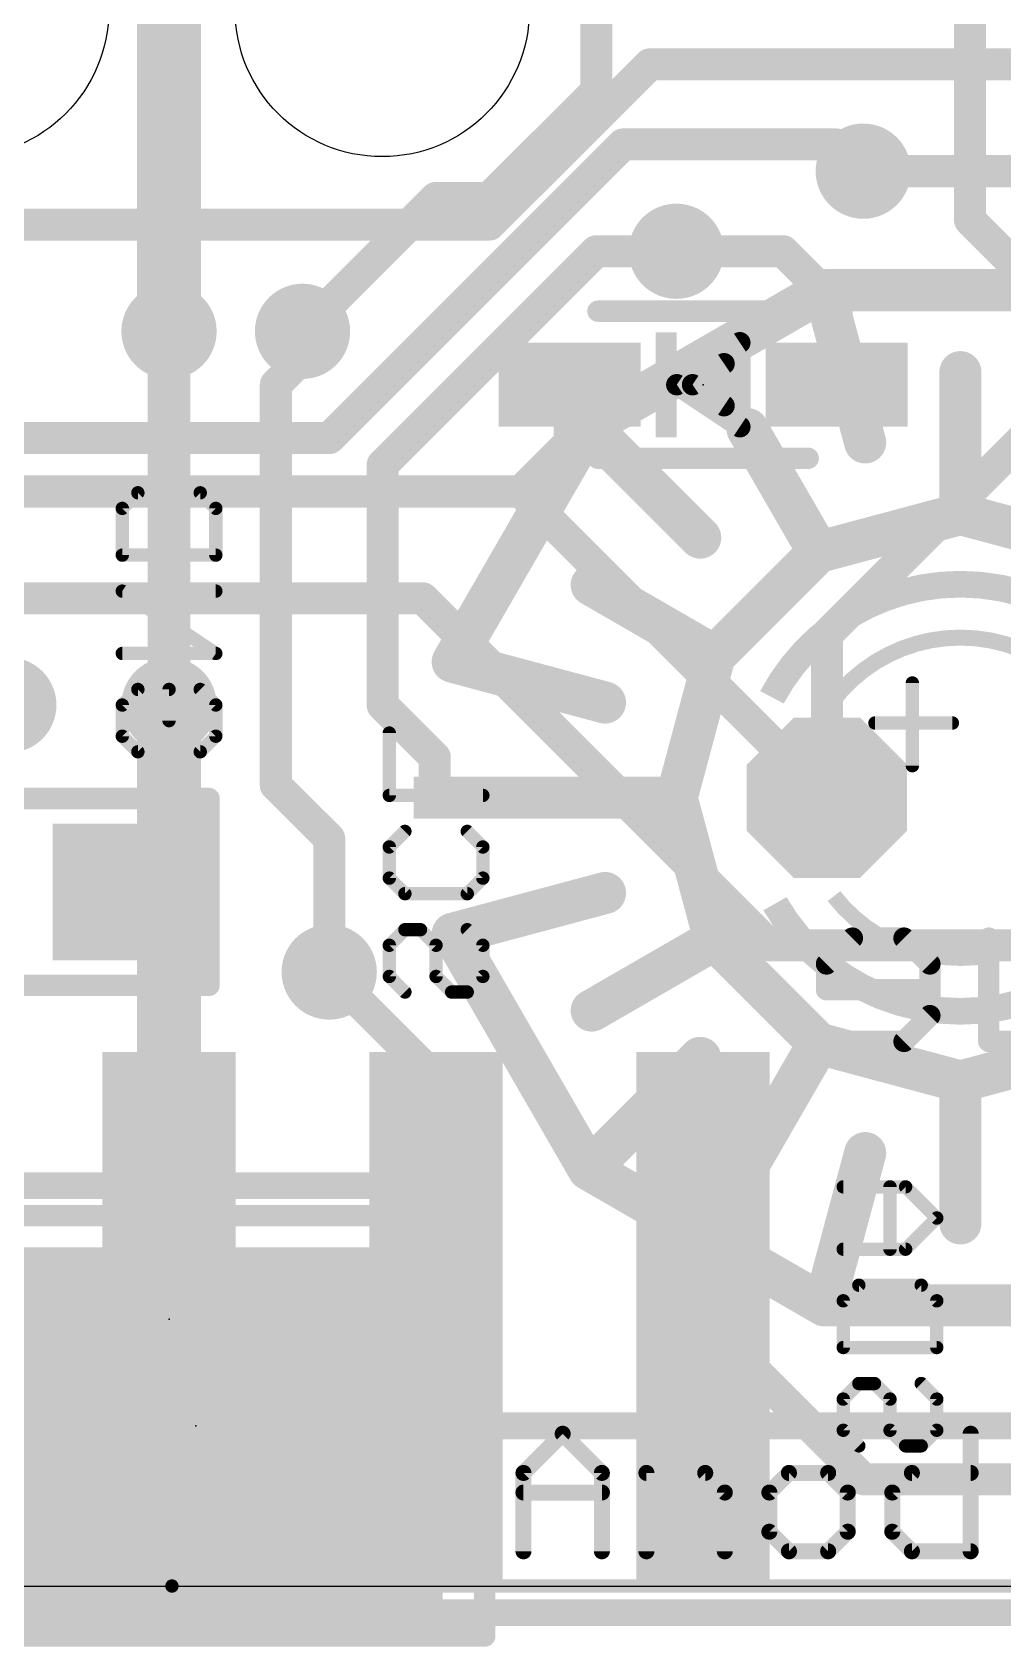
# Model space of a CAD drawing. Extents: x -30.9 to 30.6, y -30.5 to 30.5.
# Drawn here: x -1.3 to 7.93, y -30.55 to -15.19 of the extents above; entities that cross this region are included whole.
import ezdxf

# ---------------------------------------------------------------- set-up
doc = ezdxf.new("R2010")
doc.units = 0
for name, color, linetype in [('1', 12, 'CONTINUOUS'), ('16', 132, 'CONTINUOUS'), ('17', 110, 'CONTINUOUS'), ('18', 110, 'CONTINUOUS'), ('20', 53, 'CONTINUOUS'), ('21', 40, 'CONTINUOUS'), ('22', 6, 'CONTINUOUS'), ('23', 40, 'CONTINUOUS'), ('24', 6, 'CONTINUOUS'), ('49', 253, 'CONTINUOUS')]:
    doc.layers.add(name, color=color, linetype=linetype)

# ---------------------------------------------------------------- blocks, each defined once
blk = doc.blocks.new('RECT')
blk.add_solid([(-0.5, -0.5), (0.5, -0.5), (-0.5, 0.5), (0.5, 0.5)])
blk = doc.blocks.new('OCTAGONP')
at = {"const_width": 0.5}
blk.add_lwpolyline([(-0.25, -0.1036), (-0.25, 0.1036), (-0.1036, 0.25), (0.1036, 0.25), (0.25, 0.1036), (0.25, -0.1036), (0.1036, -0.25), (-0.1036, -0.25), (-0.25, -0.1036), (-0.25, 0.1036)], dxfattribs=at)
blk = doc.blocks.new('ROUNDV')
at = {"const_width": 0.5}
blk.add_lwpolyline([(0, -0.25, 1), (0, 0.25, 1), (0, -0.25)], format="xyb", dxfattribs=at)

msp = doc.modelspace()

# ---------------------------------------------------------------- linework, layer by layer
at = {"layer": '1'}
for points, const_width in [([(3.048, -17.018), (4.572, -15.494)], 0.3048), ([(4.572, -15.494), (11.176, -15.494)], 0.3048), ([(6.604, -16.51), (11.176, -16.51)], 0.3048), ([(-1.524, -17.018), (3.048, -17.018)], 0.3048), ([(4.064, -17.272), (2.032, -19.304)], 0.3048), ([(4.826, -17.272), (4.064, -17.272)], 0.3048), ([(6.2339, -17.6424), (3.9925, -18.9365)], 0.4), ([(6.6221, -19.0913), (6.2339, -17.6424)], 0.4), ([(8.8221, -17.6424), (6.2339, -17.6424)], 0.4), ([(0, -21.59), (0, -18.034)], 0.4064), ([(1.27, -18.288), (1.27, -18.034)], 0.3048), ([(1.016, -18.542), (1.27, -18.288)], 0.3048), ([(7.528, -19.772), (7.528, -18.422)], 0.4), ([(1.016, -22.352), (1.016, -18.542)], 0.3048), ([(3.9925, -18.9365), (2.6984, -21.1779)], 0.4), ([(5.0531, -19.9971), (3.9925, -18.9365)], 0.4), ([(6.178, -20.1337), (5.503, -18.9646)], 0.4), ([(2.032, -19.304), (2.032, -21.59)], 0.3048), ([(7.528, -19.772), (6.178, -20.1337)], 0.4), ([(8.878, -20.1337), (7.528, -19.772)], 0.4), ([(6.178, -20.1337), (5.1897, -21.122)], 0.4), ([(5.1897, -21.122), (4.0206, -20.447)], 0.4), ([(4.1473, -21.5661), (2.6984, -21.1779)], 0.4), ([(5.1897, -21.122), (4.828, -22.472)], 0.4), ([(2.032, -21.59), (2.528, -22.086)], 0.3048), ([(2.528, -22.086), (2.528, -22.472)], 0.3048), ([(1.524, -22.86), (1.016, -22.352)], 0.3048), ([(4.828, -22.472), (2.578, -22.472)], 0.4), ([(4.828, -22.472), (5.1897, -23.822)], 0.4), ([(1.524, -24.13), (1.524, -22.86)], 0.3048), ([(4.1473, -23.3779), (2.6984, -23.7661)], 0.4), ([(2.6984, -23.7661), (3.9925, -26.0075)], 0.4), ([(5.1897, -23.822), (4.0206, -24.497)], 0.4), ([(5.1897, -23.822), (6.178, -24.8103)], 0.4), ([(6.178, -24.8103), (5.503, -25.9794)], 0.4), ([(6.178, -24.8103), (7.528, -25.172)], 0.4), ([(7.528, -25.172), (8.878, -24.8103)], 0.4), ([(5.0531, -24.9469), (3.9925, -26.0075)], 0.4), ([(7.528, -25.172), (7.528, -26.522)], 0.4), ([(6.6221, -25.8527), (6.2339, -27.3016)], 0.4), ([(3.9925, -26.0075), (6.2339, -27.3016)], 0.4), ([(3.048, -26.162), (-2.642, -26.162)], 0.254), ([(3.048, -28.448), (3.048, -26.162)], 0.254), ([(6.2339, -27.3016), (8.8221, -27.3016)], 0.4), ([(12.358, -28.448), (3.048, -28.448)], 0.254)]:
    msp.add_lwpolyline(points, dxfattribs=dict(at, const_width=const_width))
for points, const_width in [([(4.572, -15.4178, 1), (4.572, -15.5702)], 0.1524), ([(4.6259, -15.5479, 1), (4.5181, -15.4401)], 0.1524), ([(6.604, -16.4338, 1), (6.604, -16.5862)], 0.1524), ([(2.9941, -16.9641, 1), (3.1019, -17.0719)], 0.1524), ([(3.048, -17.0942, 1), (3.048, -16.9418)], 0.1524), ([(4.064, -17.1958, 1), (4.064, -17.3482)], 0.1524), ([(4.1179, -17.3259, 1), (4.0101, -17.2181)], 0.1524), ([(4.826, -17.3482, 1), (4.826, -17.1958)], 0.1524), ([(6.3305, -17.6165, 1), (6.1373, -17.6683)], 0.2), ([(6.2339, -17.5424, 1), (6.2339, -17.7424)], 0.2), ([(6.2839, -17.729, 1), (6.1839, -17.5558)], 0.2), ([(0.1016, -18.034, 1), (-0.1016, -18.034)], 0.2032), ([(1.3462, -18.034, 1), (1.1938, -18.034)], 0.1524), ([(1.1938, -18.288, 1), (1.3462, -18.288)], 0.1524), ([(1.3239, -18.3419, 1), (1.2161, -18.2341)], 0.1524), ([(7.628, -18.422, 1), (7.428, -18.422)], 0.2), ([(1.0922, -18.542, 1), (0.9398, -18.542)], 0.1524), ([(0.9621, -18.4881, 1), (1.0699, -18.5959)], 0.1524), ([(4.0632, -18.8658, 1), (3.9218, -19.0072)], 0.2), ([(4.0791, -18.9865, 1), (3.9059, -18.8865)], 0.2), ([(3.9425, -18.8499, 1), (4.0425, -19.0231)], 0.2), ([(5.5896, -18.9146, 1), (5.4164, -19.0146)], 0.2), ([(6.5255, -19.1171, 1), (6.7187, -19.0654)], 0.2), ([(2.1082, -19.304, 1), (1.9558, -19.304)], 0.1524), ([(1.9781, -19.2501, 1), (2.0859, -19.3579)], 0.1524), ([(7.5539, -19.6754, 1), (7.5021, -19.8686)], 0.2), ([(7.5539, -19.8686, 1), (7.5021, -19.6754)], 0.2), ([(7.428, -19.772, 1), (7.628, -19.772)], 0.2), ([(4.9824, -20.0678, 1), (5.1238, -19.9264)], 0.2), ([(6.1521, -20.0371, 1), (6.2039, -20.2303)], 0.2), ([(6.2487, -20.2044, 1), (6.1073, -20.063)], 0.2), ([(6.0914, -20.1837, 1), (6.2646, -20.0837)], 0.2), ([(4.0706, -20.3604, 1), (3.9706, -20.5336)], 0.2), ([(2.7243, -21.0813, 1), (2.6725, -21.2745)], 0.2), ([(2.6118, -21.1279, 1), (2.785, -21.2279)], 0.2), ([(5.119, -21.0513, 1), (5.2604, -21.1927)], 0.2), ([(5.2863, -21.1479, 1), (5.0931, -21.0961)], 0.2), ([(5.1397, -21.2086, 1), (5.2397, -21.0354)], 0.2), ([(-0.1016, -21.59, 1), (0.1016, -21.59)], 0.2032), ([(2.0859, -21.5361, 1), (1.9781, -21.6439)], 0.1524), ([(4.1214, -21.6627, 1), (4.1731, -21.4695)], 0.2), ([(1.9558, -21.59, 1), (2.1082, -21.59)], 0.1524), ([(2.6042, -22.086, 1), (2.4518, -22.086)], 0.1524), ([(2.4741, -22.1399, 1), (2.5819, -22.0321)], 0.1524), ([(1.0699, -22.2981, 1), (0.9621, -22.4059)], 0.1524), ([(2.578, -22.372, 1), (2.578, -22.572)], 0.2), ([(4.9246, -22.4461, 1), (4.7314, -22.4979)], 0.2), ([(4.828, -22.572, 1), (4.828, -22.372)], 0.2), ([(0.9398, -22.352, 1), (1.0922, -22.352)], 0.1524), ([(2.4518, -22.472, 1), (2.6042, -22.472)], 0.1524), ([(4.7314, -22.4461, 1), (4.9246, -22.4979)], 0.2), ([(1.6002, -22.86, 1), (1.4478, -22.86)], 0.1524), ([(1.4701, -22.9139, 1), (1.5779, -22.8061)], 0.1524), ([(4.1731, -23.4745, 1), (4.1214, -23.2813)], 0.2), ([(2.785, -23.7161, 1), (2.6118, -23.8161)], 0.2), ([(2.6725, -23.6695, 1), (2.7243, -23.8627)], 0.2), ([(5.2604, -23.7513, 1), (5.119, -23.8927)], 0.2), ([(5.2397, -23.9086, 1), (5.1397, -23.7354)], 0.2), ([(5.0931, -23.8479, 1), (5.2863, -23.7961)], 0.2), ([(1.4478, -24.13, 1), (1.6002, -24.13)], 0.1524), ([(3.9706, -24.4104, 1), (4.0706, -24.5836)], 0.2), ([(6.2039, -24.7137, 1), (6.1521, -24.9069)], 0.2), ([(6.2646, -24.8603, 1), (6.0914, -24.7603)], 0.2), ([(6.1073, -24.881, 1), (6.2487, -24.7396)], 0.2), ([(5.1238, -25.0176, 1), (4.9824, -24.8762)], 0.2), ([(7.628, -25.172, 1), (7.428, -25.172)], 0.2), ([(7.5021, -25.0754, 1), (7.5539, -25.2686)], 0.2), ([(7.5021, -25.2686, 1), (7.5539, -25.0754)], 0.2), ([(6.7187, -25.8786, 1), (6.5255, -25.8269)], 0.2), ([(4.0425, -25.9209, 1), (3.9425, -26.0941)], 0.2), ([(3.9218, -25.9368, 1), (4.0632, -26.0782)], 0.2), ([(3.9059, -26.0575, 1), (4.0791, -25.9575)], 0.2), ([(5.4164, -25.9294, 1), (5.5896, -26.0294)], 0.2), ([(3.1115, -26.162, 1), (2.9845, -26.162)], 0.127), ([(3.048, -26.2255, 1), (3.048, -26.0985)], 0.127), ([(7.428, -26.522, 1), (7.628, -26.522)], 0.2), ([(6.2339, -27.2016, 1), (6.2339, -27.4016)], 0.2), ([(6.1373, -27.2757, 1), (6.3305, -27.3275)], 0.2), ([(6.1839, -27.3882, 1), (6.2839, -27.215)], 0.2), ([(3.048, -28.3845, 1), (3.048, -28.5115)], 0.127), ([(2.9845, -28.448, 1), (3.1115, -28.448)], 0.127)]:
    msp.add_lwpolyline(points, format="xyb", dxfattribs=dict(at, const_width=const_width))
at = {"layer": '16'}
for points, const_width in [([(0, -18.034), (0, -9.906)], 0.6096), ([(7.62, -16.976), (7.62, -13.97)], 0.3048), ([(4.064, -15.748), (4.064, -14.224)], 0.3048), ([(3.048, -16.764), (4.064, -15.748)], 0.3048), ([(1.524, -19.05), (4.318, -16.256)], 0.3048), ([(4.318, -16.256), (6.35, -16.256)], 0.3048), ([(6.35, -16.256), (6.604, -16.51)], 0.3048), ([(1.27, -18.034), (2.54, -16.764)], 0.3048), ([(2.54, -16.764), (3.048, -16.764)], 0.3048), ([(7.62, -16.976), (8.17, -17.526)], 0.3048), ([(5.842, -17.272), (4.826, -17.272)], 0.3048), ([(6.35, -17.78), (5.842, -17.272)], 0.3048), ([(6.35, -18.542), (6.35, -17.78)], 0.3048), ([(3.81, -18.542), (3.81, -19.092)], 0.3048), ([(8.636, -18.542), (6.258, -20.92)], 0.3048), ([(-4.572, -19.05), (1.524, -19.05)], 0.3048), ([(3.81, -19.092), (3.344, -19.558)], 0.3048), ([(-9.906, -19.558), (3.344, -19.558)], 0.3048), ([(3.344, -19.558), (6.258, -22.472)], 0.3048), ([(-4.304, -20.574), (2.413, -20.574)], 0.3048), ([(2.413, -20.574), (5.715, -23.876)], 0.3048), ([(6.258, -20.92), (6.258, -22.472)], 0.3048), ([(0, -23.114), (0, -21.59)], 0.6096), ([(-0.254, -23.368), (0, -23.114)], 0.6096), ([(0, -27.432), (0, -23.114)], 0.6096), ([(-0.508, -23.368), (-0.254, -23.368)], 0.6096), ([(5.715, -23.876), (8.128, -23.876)], 0.3048), ([(2.54, -25.146), (1.524, -24.13)], 0.3048), ([(2.54, -27.432), (2.54, -25.146)], 0.3048), ([(5.08, -27.432), (6.604, -28.956)], 0.3048), ([(6.604, -28.956), (25.4, -28.956)], 0.3048), ([(-30.734, -30.226), (30.48, -30.226)], 0.254)]:
    msp.add_lwpolyline(points, dxfattribs=dict(at, const_width=const_width))
for points, const_width in [([(4.1179, -15.8019, 1), (4.0101, -15.6941)], 0.1524), ([(3.9878, -15.748, 1), (4.1402, -15.748)], 0.1524), ([(4.318, -16.1798, 1), (4.318, -16.3322)], 0.1524), ([(4.3719, -16.3099, 1), (4.2641, -16.2021)], 0.1524), ([(6.4039, -16.2021, 1), (6.2961, -16.3099)], 0.1524), ([(6.35, -16.3322, 1), (6.35, -16.1798)], 0.1524), ([(6.5501, -16.5639, 1), (6.6579, -16.4561)], 0.1524), ([(2.54, -16.6878, 1), (2.54, -16.8402)], 0.1524), ([(2.5939, -16.8179, 1), (2.4861, -16.7101)], 0.1524), ([(2.9941, -16.7101, 1), (3.1019, -16.8179)], 0.1524), ([(3.048, -16.8402, 1), (3.048, -16.6878)], 0.1524), ([(7.6739, -16.9221, 1), (7.5661, -17.0299)], 0.1524), ([(7.5438, -16.976, 1), (7.6962, -16.976)], 0.1524), ([(4.826, -17.1958, 1), (4.826, -17.3482)], 0.1524), ([(5.8959, -17.2181, 1), (5.7881, -17.3259)], 0.1524), ([(5.842, -17.3482, 1), (5.842, -17.1958)], 0.1524), ([(6.4262, -17.78, 1), (6.2738, -17.78)], 0.1524), ([(6.2961, -17.8339, 1), (6.4039, -17.7261)], 0.1524), ([(-0.1524, -18.034, 1), (0.1524, -18.034)], 0.3048), ([(1.2161, -17.9801, 1), (1.3239, -18.0879)], 0.1524), ([(3.8862, -18.542, 1), (3.7338, -18.542)], 0.1524), ([(6.2738, -18.542, 1), (6.4262, -18.542)], 0.1524), ([(1.4701, -18.9961, 1), (1.5779, -19.1039)], 0.1524), ([(1.524, -19.1262, 1), (1.524, -18.9738)], 0.1524), ([(3.7338, -19.092, 1), (3.8862, -19.092)], 0.1524), ([(3.8639, -19.1459, 1), (3.7561, -19.0381)], 0.1524), ([(3.3979, -19.5041, 1), (3.2901, -19.6119)], 0.1524), ([(3.2901, -19.5041, 1), (3.3979, -19.6119)], 0.1524), ([(3.344, -19.6342, 1), (3.344, -19.4818)], 0.1524), ([(2.4669, -20.5201, 1), (2.3591, -20.6279)], 0.1524), ([(2.413, -20.6502, 1), (2.413, -20.4978)], 0.1524), ([(6.3342, -20.92, 1), (6.1818, -20.92)], 0.1524), ([(6.2041, -20.8661, 1), (6.3119, -20.9739)], 0.1524), ([(0.1524, -21.59, 1), (-0.1524, -21.59)], 0.3048), ([(6.1818, -22.472, 1), (6.3342, -22.472)], 0.1524), ([(6.2041, -22.5259, 1), (6.3119, -22.4181)], 0.1524), ([(0.1524, -23.114, 1), (-0.1524, -23.114)], 0.3048), ([(0.1078, -23.2218, 1), (-0.1078, -23.0062)], 0.3048), ([(-0.1524, -23.114, 1), (0.1524, -23.114)], 0.3048), ([(-0.508, -23.2156, 1), (-0.508, -23.5204)], 0.3048), ([(-0.3618, -23.2602, 1), (-0.1462, -23.4758)], 0.3048), ([(-0.254, -23.5204, 1), (-0.254, -23.2156)], 0.3048), ([(5.715, -23.7998, 1), (5.715, -23.9522)], 0.1524), ([(5.6611, -23.9299, 1), (5.7689, -23.8221)], 0.1524), ([(1.5779, -24.0761, 1), (1.4701, -24.1839)], 0.1524), ([(2.6162, -25.146, 1), (2.4638, -25.146)], 0.1524), ([(2.4861, -25.1999, 1), (2.5939, -25.0921)], 0.1524), ([(-0.1524, -27.432, 1), (0.1524, -27.432)], 0.3048), ([(5.1339, -27.3781, 1), (5.0261, -27.4859)], 0.1524), ([(2.4638, -27.432, 1), (2.6162, -27.432)], 0.1524), ([(6.604, -28.8798, 1), (6.604, -29.0322)], 0.1524), ([(6.5501, -29.0099, 1), (6.6579, -28.9021)], 0.1524)]:
    msp.add_lwpolyline(points, format="xyb", dxfattribs=dict(at, const_width=const_width))
at = {"layer": '20'}
msp.add_line((-29.972, -29.972), (30.028, -29.972), dxfattribs=at)
for centre in [(-1.972, -14.972), (2.028, -14.972)]:
    msp.add_circle(centre, 1.4, dxfattribs=at)
at = {"layer": '21'}
for points, const_width in [([(7.528, -20.44, 0.277), (5.7351, -21.5158)], 0.254), ([(9.089, -21.1711, 0.2226), (7.528, -20.44)], 0.254), ([(7.528, -20.948, 0.2361), (6.3088, -21.5576)], 0.1524), ([(8.7681, -21.5862, 0.2422), (7.528, -20.948)], 0.1524), ([(7.1025, -21.3798, 1), (7.0391, -21.3798)], 0.0635), ([(6.7152, -21.7291, 1), (6.7152, -21.7925)], 0.0635), ([(7.4518, -21.7925, 1), (7.4518, -21.7291)], 0.0635), ([(7.0391, -22.1672, 1), (7.1025, -22.1672)], 0.0635), ([(6.325, -23.4076, 0.2315), (7.528, -23.996)], 0.1524), ([(7.528, -23.996, 0.2315), (8.731, -23.4076)], 0.1524), ([(5.7637, -23.4802, 0.2691), (7.528, -24.504)], 0.254), ([(7.528, -24.504, 0.2206), (9.0792, -23.7846)], 0.254), ([(3.0548, -26.448, 1), (2.9532, -26.448)], 0.1016), ([(3.004, -26.4988, 1), (3.004, -26.3972)], 0.1016), ([(3.7716, -28.4963, 1), (3.7178, -28.5502)], 0.0762), ([(3.7716, -28.5502, 1), (3.7178, -28.4963)], 0.0762), ([(7.6638, -28.5232, 1), (7.5876, -28.5232)], 0.0762), ([(3.4099, -28.8961, 1), (3.3337, -28.8961)], 0.0762), ([(3.3449, -28.8692, 1), (3.3988, -28.923)], 0.0762), ([(4.1556, -28.8961, 1), (4.0794, -28.8961)], 0.0762), ([(4.0906, -28.923, 1), (4.1445, -28.8692)], 0.0762), ([(4.5793, -28.8961, 1), (4.5031, -28.8961)], 0.0762), ([(4.5412, -28.858, 1), (4.5412, -28.9342)], 0.0762), ([(5.1275, -28.8692, 1), (5.0736, -28.923)], 0.0762), ([(5.1005, -28.9342, 1), (5.1005, -28.858)], 0.0762), ([(5.8971, -28.858, 1), (5.8971, -28.9342)], 0.0762), ([(5.924, -28.923, 1), (5.8701, -28.8692)], 0.0762), ([(6.2969, -28.8692, 1), (6.243, -28.923)], 0.0762), ([(6.2699, -28.9342, 1), (6.2699, -28.858)], 0.0762), ([(7.0665, -28.858, 1), (7.0665, -28.9342)], 0.0762), ([(7.0934, -28.923, 1), (7.0395, -28.8692)], 0.0762), ([(7.6257, -28.9342, 1), (7.6257, -28.858)], 0.0762), ([(3.3718, -29.0444, 1), (3.3718, -29.1206)], 0.0762), ([(4.1175, -29.1206, 1), (4.1175, -29.0444)], 0.0762), ([(5.325, -29.0825, 1), (5.2488, -29.0825)], 0.0762), ([(5.26, -29.1095, 1), (5.3139, -29.0556)], 0.0762), ([(5.7487, -29.0825, 1), (5.6725, -29.0825)], 0.0762), ([(5.6837, -29.0556, 1), (5.7376, -29.1095)], 0.0762), ([(6.4944, -29.0825, 1), (6.4182, -29.0825)], 0.0762), ([(6.4294, -29.1095, 1), (6.4833, -29.0556)], 0.0762), ([(6.9181, -29.0825, 1), (6.8419, -29.0825)], 0.0762), ([(6.8531, -29.0556, 1), (6.907, -29.1095)], 0.0762), ([(5.7376, -29.4284, 1), (5.6837, -29.4823)], 0.0762), ([(5.6725, -29.4554, 1), (5.7487, -29.4554)], 0.0762), ([(6.4182, -29.4554, 1), (6.4944, -29.4554)], 0.0762), ([(6.4833, -29.4823, 1), (6.4294, -29.4284)], 0.0762), ([(6.907, -29.4284, 1), (6.8531, -29.4823)], 0.0762), ([(6.8419, -29.4554, 1), (6.9181, -29.4554)], 0.0762), ([(3.3337, -29.6418, 1), (3.4099, -29.6418)], 0.0762), ([(4.0794, -29.6418, 1), (4.1556, -29.6418)], 0.0762), ([(4.5031, -29.6418, 1), (4.5793, -29.6418)], 0.0762), ([(5.2488, -29.6418, 1), (5.325, -29.6418)], 0.0762), ([(5.8971, -29.6037, 1), (5.8971, -29.6799)], 0.0762), ([(5.8701, -29.6687, 1), (5.924, -29.6149)], 0.0762), ([(6.243, -29.6149, 1), (6.2969, -29.6687)], 0.0762), ([(6.2699, -29.6799, 1), (6.2699, -29.6037)], 0.0762), ([(7.0665, -29.6037, 1), (7.0665, -29.6799)], 0.0762), ([(7.0395, -29.6687, 1), (7.0934, -29.6149)], 0.0762), ([(7.5876, -29.6418, 1), (7.6638, -29.6418)], 0.0762), ([(7.6257, -29.6799, 1), (7.6257, -29.6037)], 0.0762), ([(2.9532, -30.448, 1), (3.0548, -30.448)], 0.1016), ([(3.004, -30.4988, 1), (3.004, -30.3972)], 0.1016)]:
    msp.add_lwpolyline(points, format="xyb", dxfattribs=dict(at, const_width=const_width))
for points, const_width in [([(7.0708, -22.1672), (7.0708, -21.3798)], 0.127), ([(6.7152, -21.7608), (7.4518, -21.7608)], 0.127), ([(-2.496, -26.448), (3.004, -26.448)], 0.2032), ([(3.004, -26.448), (3.004, -30.448)], 0.2032), ([(3.3718, -28.8961), (3.7447, -28.5232)], 0.1524), ([(3.7447, -28.5232), (4.1175, -28.8961)], 0.1524), ([(7.6257, -28.5232), (7.6257, -29.6418)], 0.1524), ([(3.3718, -29.6418), (3.3718, -28.8961)], 0.1524), ([(4.1175, -28.8961), (4.1175, -29.6418)], 0.1524), ([(4.5412, -29.6418), (4.5412, -28.8961)], 0.1524), ([(4.5412, -28.8961), (5.1005, -28.8961)], 0.1524), ([(5.1005, -28.8961), (5.2869, -29.0825)], 0.1524), ([(5.8971, -28.8961), (5.7106, -29.0825)], 0.1524), ([(6.2699, -28.8961), (5.8971, -28.8961)], 0.1524), ([(6.4563, -29.0825), (6.2699, -28.8961)], 0.1524), ([(6.88, -29.0825), (7.0665, -28.8961)], 0.1524), ([(7.0665, -28.8961), (7.6257, -28.8961)], 0.1524), ([(3.3718, -29.0825), (4.1175, -29.0825)], 0.1524), ([(5.2869, -29.0825), (5.2869, -29.6418)], 0.1524), ([(5.7106, -29.0825), (5.7106, -29.4554)], 0.1524), ([(6.4563, -29.4554), (6.4563, -29.0825)], 0.1524), ([(6.88, -29.4554), (6.88, -29.0825)], 0.1524), ([(5.7106, -29.4554), (5.8971, -29.6418)], 0.1524), ([(6.2699, -29.6418), (6.4563, -29.4554)], 0.1524), ([(7.0665, -29.6418), (6.88, -29.4554)], 0.1524), ([(5.8971, -29.6418), (6.2699, -29.6418)], 0.1524), ([(7.6257, -29.6418), (7.0665, -29.6418)], 0.1524), ([(3.004, -30.448), (-2.496, -30.448)], 0.2032)]:
    msp.add_lwpolyline(points, dxfattribs=dict(at, const_width=const_width))
at = {"layer": '22'}
for points, const_width in [([(6.08, -17.842), (4.08, -17.842)], 0.2032), ([(5.43, -18.142), (4.83, -18.542)], 0.2032), ([(5.43, -18.942), (5.43, -18.142)], 0.2032), ([(5.28, -18.342), (4.98, -18.542)], 0.2032), ([(5.28, -18.742), (5.28, -18.342)], 0.2032), ([(5.0562, -18.4912), (5.28, -18.4912)], 0.2032), ([(4.83, -18.542), (5.43, -18.942)], 0.2032), ([(4.98, -18.542), (5.28, -18.742)], 0.2032), ([(5.2086, -18.6944), (5.28, -18.6944)], 0.2032), ([(4.08, -19.242), (6.08, -19.242)], 0.2032), ([(-0.4445, -19.7186), (-0.2962, -19.5703)], 0.127), ([(-0.2962, -19.5703), (0.297, -19.5703)], 0.127), ([(0.297, -19.5703), (0.4453, -19.7186)], 0.127), ([(-0.4445, -20.1635), (-0.4445, -19.7186)], 0.127), ([(0.4453, -19.7186), (0.4453, -20.1635)], 0.127), ([(0.4453, -20.1635), (-0.4445, -20.1635)], 0.127), ([(0.4453, -21.099), (-0.4445, -20.5058)], 0.127), ([(-0.4445, -20.5058), (0.4453, -20.5058)], 0.127), ([(-0.4445, -21.099), (0.4453, -21.099)], 0.127), ([(-0.4445, -21.5896), (-0.2962, -21.4413)], 0.127), ([(-0.2962, -21.4413), (0.0004, -21.4413)], 0.127), ([(0.0004, -21.4413), (0.0004, -21.7379)], 0.127), ([(0.297, -21.4413), (0.4453, -21.5896)], 0.127), ([(-0.4445, -21.8862), (-0.4445, -21.5896)], 0.127), ([(0.4453, -21.5896), (0.4453, -21.8862)], 0.127), ([(2.0955, -22.4495), (2.0955, -21.8563)], 0.127), ([(-0.2962, -22.0345), (-0.4445, -21.8862)], 0.127), ([(0.4453, -21.8862), (0.297, -22.0345)], 0.127), ([(0.297, -22.0345), (-0.2962, -22.0345)], 0.127), ([(0.381, -22.479), (-3.429, -22.479)], 0.2032), ([(0.381, -24.257), (0.381, -22.479)], 0.2032), ([(2.9853, -22.4495), (2.0955, -22.4495)], 0.127), ([(2.0955, -22.9401), (2.2438, -22.7918)], 0.127), ([(2.837, -22.7918), (2.9853, -22.9401)], 0.127), ([(2.0955, -23.2367), (2.0955, -22.9401)], 0.127), ([(2.9853, -22.9401), (2.9853, -23.2367)], 0.127), ([(2.2438, -23.385), (2.0955, -23.2367)], 0.127), ([(2.9853, -23.2367), (2.837, -23.385)], 0.127), ([(2.837, -23.385), (2.2438, -23.385)], 0.127), ([(2.2438, -23.7273), (2.0955, -23.8756)], 0.127), ([(2.3921, -23.7273), (2.2438, -23.7273)], 0.127), ([(2.5404, -23.8756), (2.3921, -23.7273)], 0.127), ([(2.837, -23.7273), (2.9853, -23.8756)], 0.127), ([(6.5002, -23.8074), (6.2544, -24.0532)], 0.2032), ([(6.9916, -23.8074), (6.5002, -23.8074)], 0.2032), ([(7.2374, -24.0532), (6.9916, -23.8074)], 0.2032), ([(7.798, -24.7904), (7.798, -23.8074)], 0.2032), ([(2.0955, -23.8756), (2.0955, -24.1722)], 0.127), ([(2.5404, -24.1722), (2.5404, -23.8756)], 0.127), ([(2.9853, -23.8756), (2.9853, -24.1722)], 0.127), ([(6.2544, -24.0532), (6.2544, -24.2989)], 0.2032), ([(7.2374, -24.5447), (7.2374, -24.0532)], 0.2032), ([(2.0955, -24.1722), (2.2438, -24.3205)], 0.127), ([(2.6887, -24.3205), (2.5404, -24.1722)], 0.127), ([(2.9853, -24.1722), (2.837, -24.3205)], 0.127), ([(-3.429, -24.257), (0.381, -24.257)], 0.2032), ([(2.837, -24.3205), (2.6887, -24.3205)], 0.127), ([(6.2544, -24.2989), (7.2374, -24.2989)], 0.2032), ([(6.9916, -24.7904), (7.2374, -24.5447)], 0.2032), ([(6.5002, -24.7904), (6.9916, -24.7904)], 0.2032), ([(8.5352, -24.7904), (7.798, -24.7904)], 0.2032), ([(7.0067, -26.1743), (6.4135, -26.1743)], 0.127), ([(6.8584, -26.7675), (6.8584, -26.1743)], 0.127), ([(7.3033, -26.4709), (7.0067, -26.1743)], 0.127), ([(7.0067, -26.7675), (7.3033, -26.4709)], 0.127), ([(6.4135, -26.7675), (7.0067, -26.7675)], 0.127), ([(6.4135, -27.2581), (6.5618, -27.1098)], 0.127), ([(6.5618, -27.1098), (7.155, -27.1098)], 0.127), ([(7.155, -27.1098), (7.3033, -27.2581)], 0.127), ([(6.4135, -27.703), (6.4135, -27.2581)], 0.127), ([(7.3033, -27.2581), (7.3033, -27.703)], 0.127), ([(7.3033, -27.703), (6.4135, -27.703)], 0.127), ([(6.5618, -28.0453), (6.4135, -28.1936)], 0.127), ([(6.7101, -28.0453), (6.5618, -28.0453)], 0.127), ([(6.8584, -28.1936), (6.7101, -28.0453)], 0.127), ([(7.155, -28.0453), (7.3033, -28.1936)], 0.127), ([(6.4135, -28.1936), (6.4135, -28.4902)], 0.127), ([(6.8584, -28.4902), (6.8584, -28.1936)], 0.127), ([(7.3033, -28.1936), (7.3033, -28.4902)], 0.127), ([(6.4135, -28.4902), (6.5618, -28.6385)], 0.127), ([(7.0067, -28.6385), (6.8584, -28.4902)], 0.127), ([(7.3033, -28.4902), (7.155, -28.6385)], 0.127), ([(7.155, -28.6385), (7.0067, -28.6385)], 0.127)]:
    msp.add_lwpolyline(points, dxfattribs=dict(at, const_width=const_width))
for points, const_width in [([(4.08, -17.7912, 1), (4.08, -17.8928)], 0.1016), ([(6.08, -17.8928, 1), (6.08, -17.7912)], 0.1016), ([(5.4808, -18.142, 1), (5.3792, -18.142)], 0.1016), ([(5.4582, -18.1843, 1), (5.4018, -18.0997)], 0.1016), ([(5.3308, -18.342, 1), (5.2292, -18.342)], 0.1016), ([(5.3082, -18.3843, 1), (5.2518, -18.2997)], 0.1016), ([(5.0562, -18.4404, 1), (5.0562, -18.542)], 0.1016), ([(5.28, -18.542, 1), (5.28, -18.4404)], 0.1016), ([(4.8582, -18.4997, 1), (4.8018, -18.5843)], 0.1016), ([(4.8018, -18.4997, 1), (4.8582, -18.5843)], 0.1016), ([(5.0082, -18.4997, 1), (4.9518, -18.5843)], 0.1016), ([(4.9518, -18.4997, 1), (5.0082, -18.5843)], 0.1016), ([(5.2086, -18.6436, 1), (5.2086, -18.7452)], 0.1016), ([(5.2292, -18.742, 1), (5.3308, -18.742)], 0.1016), ([(5.2518, -18.7843, 1), (5.3082, -18.6997)], 0.1016), ([(5.28, -18.7452, 1), (5.28, -18.6436)], 0.1016), ([(5.3792, -18.942, 1), (5.4808, -18.942)], 0.1016), ([(5.4018, -18.9843, 1), (5.4582, -18.8997)], 0.1016), ([(4.08, -19.1912, 1), (4.08, -19.2928)], 0.1016), ([(6.08, -19.2928, 1), (6.08, -19.1912)], 0.1016), ([(-0.2962, -19.5385, 1), (-0.2962, -19.602)], 0.0635), ([(-0.2738, -19.5927, 1), (-0.3187, -19.5478)], 0.0635), ([(0.3194, -19.5478, 1), (0.2745, -19.5927)], 0.0635), ([(0.297, -19.602, 1), (0.297, -19.5385)], 0.0635), ([(-0.4128, -19.7186, 1), (-0.4763, -19.7186)], 0.0635), ([(0.477, -19.7186, 1), (0.4135, -19.7186)], 0.0635), ([(-0.467, -19.6961, 1), (-0.422, -19.741)], 0.0635), ([(0.4228, -19.741, 1), (0.4677, -19.6961)], 0.0635), ([(-0.4445, -20.1317, 1), (-0.4445, -20.1952)], 0.0635), ([(0.4453, -20.1952, 1), (0.4453, -20.1317)], 0.0635), ([(-0.4763, -20.1635, 1), (-0.4128, -20.1635)], 0.0635), ([(0.4135, -20.1635, 1), (0.477, -20.1635)], 0.0635), ([(-0.4269, -20.4794, 1), (-0.4621, -20.5322)], 0.0635), ([(-0.4445, -20.4741, 1), (-0.4445, -20.5376)], 0.0635), ([(0.4453, -20.5376, 1), (0.4453, -20.4741)], 0.0635), ([(-0.4445, -21.0672, 1), (-0.4445, -21.1307)], 0.0635), ([(0.4276, -21.1254, 1), (0.4629, -21.0726)], 0.0635), ([(0.4453, -21.1307, 1), (0.4453, -21.0672)], 0.0635), ([(-0.2962, -21.4096, 1), (-0.2962, -21.4731)], 0.0635), ([(-0.2738, -21.4638, 1), (-0.3187, -21.4189)], 0.0635), ([(0.0321, -21.4413, 1), (-0.0314, -21.4413)], 0.0635), ([(0.0004, -21.4731, 1), (0.0004, -21.4096)], 0.0635), ([(0.3194, -21.4189, 1), (0.2745, -21.4638)], 0.0635), ([(-0.4128, -21.5896, 1), (-0.4763, -21.5896)], 0.0635), ([(-0.467, -21.5672, 1), (-0.422, -21.6121)], 0.0635), ([(0.477, -21.5896, 1), (0.4135, -21.5896)], 0.0635), ([(0.4228, -21.6121, 1), (0.4677, -21.5672)], 0.0635), ([(-0.0314, -21.7379, 1), (0.0321, -21.7379)], 0.0635), ([(2.1273, -21.8563, 1), (2.0637, -21.8563)], 0.0635), ([(-0.4763, -21.8862, 1), (-0.4128, -21.8862)], 0.0635), ([(-0.422, -21.8638, 1), (-0.467, -21.9087)], 0.0635), ([(0.4135, -21.8862, 1), (0.477, -21.8862)], 0.0635), ([(0.4677, -21.9087, 1), (0.4228, -21.8638)], 0.0635), ([(-0.2962, -22.0028, 1), (-0.2962, -22.0663)], 0.0635), ([(-0.3187, -22.057, 1), (-0.2738, -22.012)], 0.0635), ([(0.2745, -22.012, 1), (0.3194, -22.057)], 0.0635), ([(0.297, -22.0663, 1), (0.297, -22.0028)], 0.0635), ([(0.4318, -22.479, 1), (0.3302, -22.479)], 0.1016), ([(0.381, -22.5298, 1), (0.381, -22.4282)], 0.1016), ([(2.0637, -22.4495, 1), (2.1273, -22.4495)], 0.0635), ([(2.0955, -22.4177, 1), (2.0955, -22.4812)], 0.0635), ([(2.9853, -22.4812, 1), (2.9853, -22.4177)], 0.0635), ([(2.2662, -22.8143, 1), (2.2213, -22.7694)], 0.0635), ([(2.8594, -22.7694, 1), (2.8145, -22.8143)], 0.0635), ([(2.1273, -22.9401, 1), (2.0637, -22.9401)], 0.0635), ([(2.073, -22.9177, 1), (2.118, -22.9626)], 0.0635), ([(3.017, -22.9401, 1), (2.9535, -22.9401)], 0.0635), ([(2.9628, -22.9626, 1), (3.0077, -22.9177)], 0.0635), ([(2.118, -23.2142, 1), (2.073, -23.2591)], 0.0635), ([(3.0077, -23.2591, 1), (2.9628, -23.2142)], 0.0635), ([(2.0637, -23.2367, 1), (2.1273, -23.2367)], 0.0635), ([(2.2438, -23.3532, 1), (2.2438, -23.4167)], 0.0635), ([(2.2213, -23.4074, 1), (2.2662, -23.3625)], 0.0635), ([(2.8145, -23.3625, 1), (2.8594, -23.4074)], 0.0635), ([(2.837, -23.4167, 1), (2.837, -23.3532)], 0.0635), ([(2.9535, -23.2367, 1), (3.017, -23.2367)], 0.0635), ([(2.2438, -23.6956, 1), (2.2438, -23.7591)], 0.0635), ([(2.2662, -23.7498, 1), (2.2213, -23.7049)], 0.0635), ([(2.4145, -23.7049, 1), (2.3696, -23.7498)], 0.0635), ([(2.3921, -23.7591, 1), (2.3921, -23.6956)], 0.0635), ([(2.8594, -23.7049, 1), (2.8145, -23.7498)], 0.0635), ([(6.5002, -23.7566, 1), (6.5002, -23.8582)], 0.1016), ([(6.5361, -23.8433, 1), (6.4642, -23.7715)], 0.1016), ([(7.0276, -23.7715, 1), (6.9557, -23.8433)], 0.1016), ([(6.9916, -23.8582, 1), (6.9916, -23.7566)], 0.1016), ([(7.8488, -23.8074, 1), (7.7472, -23.8074)], 0.1016), ([(2.1273, -23.8756, 1), (2.0637, -23.8756)], 0.0635), ([(2.073, -23.8532, 1), (2.118, -23.8981)], 0.0635), ([(2.5721, -23.8756, 1), (2.5086, -23.8756)], 0.0635), ([(2.5179, -23.8981, 1), (2.5628, -23.8532)], 0.0635), ([(3.017, -23.8756, 1), (2.9535, -23.8756)], 0.0635), ([(2.9628, -23.8981, 1), (3.0077, -23.8532)], 0.0635), ([(6.3052, -24.0532, 1), (6.2036, -24.0532)], 0.1016), ([(7.2882, -24.0532, 1), (7.1866, -24.0532)], 0.1016), ([(2.118, -24.1498, 1), (2.073, -24.1947)], 0.0635), ([(2.5628, -24.1498, 1), (2.5179, -24.1947)], 0.0635), ([(3.0077, -24.1947, 1), (2.9628, -24.1498)], 0.0635), ([(6.2185, -24.0173, 1), (6.2903, -24.0891)], 0.1016), ([(7.2015, -24.0891, 1), (7.2733, -24.0173)], 0.1016), ([(0.3302, -24.257, 1), (0.4318, -24.257)], 0.1016), ([(0.381, -24.3078, 1), (0.381, -24.2062)], 0.1016), ([(2.0637, -24.1722, 1), (2.1273, -24.1722)], 0.0635), ([(2.2213, -24.343, 1), (2.2662, -24.298)], 0.0635), ([(2.5086, -24.1722, 1), (2.5721, -24.1722)], 0.0635), ([(2.6887, -24.2888, 1), (2.6887, -24.3523)], 0.0635), ([(2.6662, -24.343, 1), (2.7111, -24.298)], 0.0635), ([(2.8145, -24.298, 1), (2.8594, -24.343)], 0.0635), ([(2.837, -24.3523, 1), (2.837, -24.2888)], 0.0635), ([(2.9535, -24.1722, 1), (3.017, -24.1722)], 0.0635), ([(6.2544, -24.2481, 1), (6.2544, -24.3497)], 0.1016), ([(6.2036, -24.2989, 1), (6.3052, -24.2989)], 0.1016), ([(7.2374, -24.3497, 1), (7.2374, -24.2481)], 0.1016), ([(7.1866, -24.5447, 1), (7.2882, -24.5447)], 0.1016), ([(7.2733, -24.5806, 1), (7.2015, -24.5087)], 0.1016), ([(6.5002, -24.7396, 1), (6.5002, -24.8412)], 0.1016), ([(6.9557, -24.7545, 1), (7.0276, -24.8263)], 0.1016), ([(6.9916, -24.8412, 1), (6.9916, -24.7396)], 0.1016), ([(7.798, -24.7396, 1), (7.798, -24.8412)], 0.1016), ([(7.7472, -24.7904, 1), (7.8488, -24.7904)], 0.1016), ([(6.4135, -26.1425, 1), (6.4135, -26.206)], 0.0635), ([(6.8901, -26.1743, 1), (6.8266, -26.1743)], 0.0635), ([(7.0291, -26.1518, 1), (6.9842, -26.1967)], 0.0635), ([(7.0067, -26.206, 1), (7.0067, -26.1425)], 0.0635), ([(7.3257, -26.4933, 1), (7.2808, -26.4484)], 0.0635), ([(7.2808, -26.4933, 1), (7.3257, -26.4484)], 0.0635), ([(6.4135, -26.7357, 1), (6.4135, -26.7992)], 0.0635), ([(6.9842, -26.745, 1), (7.0291, -26.7899)], 0.0635), ([(7.0067, -26.7992, 1), (7.0067, -26.7357)], 0.0635), ([(6.8266, -26.7675, 1), (6.8901, -26.7675)], 0.0635), ([(6.5618, -27.0781, 1), (6.5618, -27.1416)], 0.0635), ([(6.5842, -27.1323, 1), (6.5393, -27.0874)], 0.0635), ([(7.1774, -27.0874, 1), (7.1325, -27.1323)], 0.0635), ([(7.155, -27.1416, 1), (7.155, -27.0781)], 0.0635), ([(6.391, -27.2357, 1), (6.436, -27.2806)], 0.0635), ([(6.4452, -27.2581, 1), (6.3818, -27.2581)], 0.0635), ([(7.335, -27.2581, 1), (7.2715, -27.2581)], 0.0635), ([(7.2808, -27.2806, 1), (7.3257, -27.2357)], 0.0635), ([(6.4135, -27.6712, 1), (6.4135, -27.7347)], 0.0635), ([(7.3033, -27.7347, 1), (7.3033, -27.6712)], 0.0635), ([(6.3818, -27.703, 1), (6.4452, -27.703)], 0.0635), ([(7.2715, -27.703, 1), (7.335, -27.703)], 0.0635), ([(6.5618, -28.0136, 1), (6.5618, -28.0771)], 0.0635), ([(6.5842, -28.0678, 1), (6.5393, -28.0229)], 0.0635), ([(6.7325, -28.0229, 1), (6.6876, -28.0678)], 0.0635), ([(6.7101, -28.0771, 1), (6.7101, -28.0136)], 0.0635), ([(7.1774, -28.0229, 1), (7.1325, -28.0678)], 0.0635), ([(6.391, -28.1712, 1), (6.436, -28.2161)], 0.0635), ([(6.4452, -28.1936, 1), (6.3818, -28.1936)], 0.0635), ([(6.8901, -28.1936, 1), (6.8266, -28.1936)], 0.0635), ([(6.8359, -28.2161, 1), (6.8808, -28.1712)], 0.0635), ([(7.335, -28.1936, 1), (7.2715, -28.1936)], 0.0635), ([(7.2808, -28.2161, 1), (7.3257, -28.1712)], 0.0635), ([(6.436, -28.4678, 1), (6.391, -28.5127)], 0.0635), ([(6.3818, -28.4902, 1), (6.4452, -28.4902)], 0.0635), ([(6.8266, -28.4902, 1), (6.8901, -28.4902)], 0.0635), ([(6.8808, -28.4678, 1), (6.8359, -28.5127)], 0.0635), ([(7.2715, -28.4902, 1), (7.335, -28.4902)], 0.0635), ([(7.3257, -28.5127, 1), (7.2808, -28.4678)], 0.0635), ([(6.5393, -28.661, 1), (6.5842, -28.616)], 0.0635), ([(7.0067, -28.6068, 1), (7.0067, -28.6702)], 0.0635), ([(6.9842, -28.661, 1), (7.0291, -28.616)], 0.0635), ([(7.1325, -28.616, 1), (7.1774, -28.661)], 0.0635), ([(7.155, -28.6702, 1), (7.155, -28.6068)], 0.0635)]:
    msp.add_lwpolyline(points, format="xyb", dxfattribs=dict(at, const_width=const_width))
at = {"layer": '23'}
msp.add_point((0.254, -28.448), dxfattribs=at)
at = {"layer": '24'}
for p in [(5.08, -18.542), (0, -27.432)]:
    msp.add_point(p, dxfattribs=at)
at = {"layer": '49', "const_width": 0.127}
for points in [[(0.028, -14.972), (0.028, -29.972)], [(0.028, -29.972), (-14.972, -29.972)], [(15.028, -29.972), (0.028, -29.972)]]:
    msp.add_lwpolyline(points, dxfattribs=at)
at = {"layer": '49', "const_width": 0.0635}
for points in [[(0.028, -29.9403, 1), (0.028, -30.0038)], [(-0.0037, -29.972, 1), (0.0597, -29.972)], [(0.028, -30.0038, 1), (0.028, -29.9403)]]:
    msp.add_lwpolyline(points, format="xyb", dxfattribs=at)

# ---------------------------------------------------------------- block references
at = {"layer": '1', "xscale": 0.4, "yscale": 0.4, "rotation": 180}
msp.add_blockref('RECT', (2.528, -22.472), dxfattribs=at)
at = {"layer": '1', "xscale": 4.7, "yscale": 3.4}
msp.add_blockref('RECT', (0.254, -28.448), dxfattribs=at)
at = {"layer": '16', "xscale": 1.35, "yscale": 0.8}
for p in [(3.81, -18.542), (6.35, -18.542)]:
    msp.add_blockref('RECT', p, dxfattribs=at)
at = {"layer": '16'}
for p, xscale, yscale, rotation in [((-0.508, -23.368), 1.2, 1.3, 180), ((0, -27.432), 5.08, 1.27, 270), ((2.54, -27.432), 5.08, 1.27, 270), ((5.08, -27.432), 5.08, 1.27, 270)]:
    msp.add_blockref('RECT', p, dxfattribs=dict(at, xscale=xscale, yscale=yscale, rotation=rotation))
at = {"layer": '17', "xscale": 1.524, "yscale": 1.524}
msp.add_blockref('OCTAGONP', (6.258, -22.472), dxfattribs=at)
msp.add_blockref('OCTAGONP', (6.258, -22.472), dxfattribs=at)
at = {"layer": '18', "xscale": 0.9064, "yscale": 0.9064}
for p in [(6.604, -16.51), (6.604, -16.51), (4.826, -17.272), (4.826, -17.272), (0, -18.034), (0, -18.034), (1.27, -18.034), (1.27, -18.034), (-1.524, -21.59), (-1.524, -21.59), (0, -21.59), (0, -21.59), (1.524, -24.13), (1.524, -24.13)]:
    msp.add_blockref('ROUNDV', p, dxfattribs=at)
at = {"layer": '22', "xscale": 0.2}
msp.add_blockref('RECT', (4.73, -18.542), dxfattribs=at)

doc.saveas('drawing.dxf')
